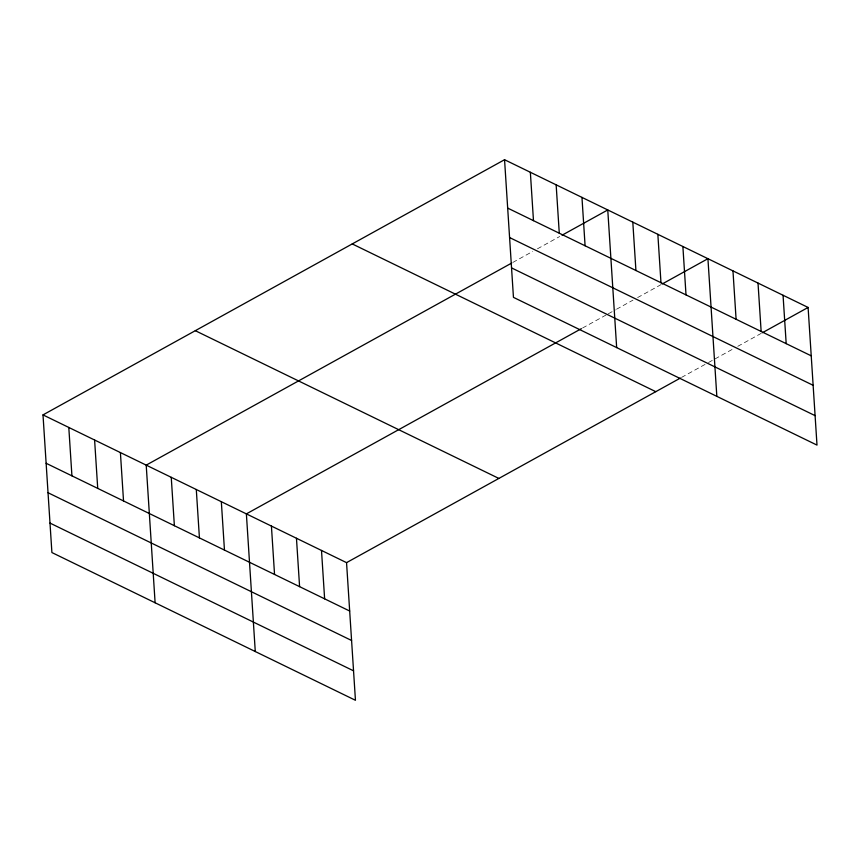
<?xml version="1.0" encoding="UTF-8"?>
<svg xmlns="http://www.w3.org/2000/svg" width="860" height="860" viewBox="0 0 860 860"><rect width="100%" height="100%" fill="white"/><g stroke="black" fill="none" stroke-linecap="round" stroke-linejoin="round"><path stroke-width="0.64" stroke-dasharray="4.3 3.22" d="M512.861 262.418L532.77 251.4M537.457 248.809L559.72 236.5M582.564 328.015L607.171 314.405M608.342 313.76L615.373 309.879M616.545 309.224L632.949 300.161M637.625 297.571L661.061 284.617M681.561 377.411L707.339 363.167M708.511 362.512L733.118 348.913M737.805 346.322L761.229 333.368"/><path stroke-width="1.29" d="M43 414.896L346.548 562.644L355.449 700.287L51.901 552.55L43 414.896L504.551 159.713L808.099 307.45L817 445.104L513.452 297.356L504.551 159.713M511.689 263.063L146.211 465.131L155.112 602.774M562.064 235.21L607.762 209.947L616.663 347.59M581.392 328.66L246.379 513.882L255.28 651.536M662.232 283.961L707.93 258.699L716.832 396.342M346.548 562.644L680.389 378.067M762.401 332.723L808.099 307.45M507.679 208.099L811.227 355.836M509.582 237.553L813.13 385.301M511.549 267.901L815.097 415.649M352.245 243.928L655.782 391.665M195.317 330.692L498.854 478.429M46.128 463.282L349.676 611.03M48.031 492.737L351.579 640.485M49.998 523.084L353.546 670.832M783.051 295.27L786.191 343.656M758.015 283.08L761.143 331.465M732.967 270.889L736.096 319.275M682.883 246.508L686.011 294.894M657.846 234.318L660.975 282.704M632.799 222.138L635.927 270.524M581.962 197.392L585.09 245.777M556.151 184.825L559.279 233.21M530.351 172.269L533.479 220.654M321.5 550.454L324.629 598.839M296.463 538.263L299.592 586.649M271.416 526.073L274.544 574.458M221.332 501.702L224.46 550.088M196.295 489.512L199.423 537.898M171.248 477.321L174.376 525.707M120.4 452.575L123.528 500.961M94.6 440.019L97.728 488.405M68.8 427.463L71.928 475.849"/></g></svg>
